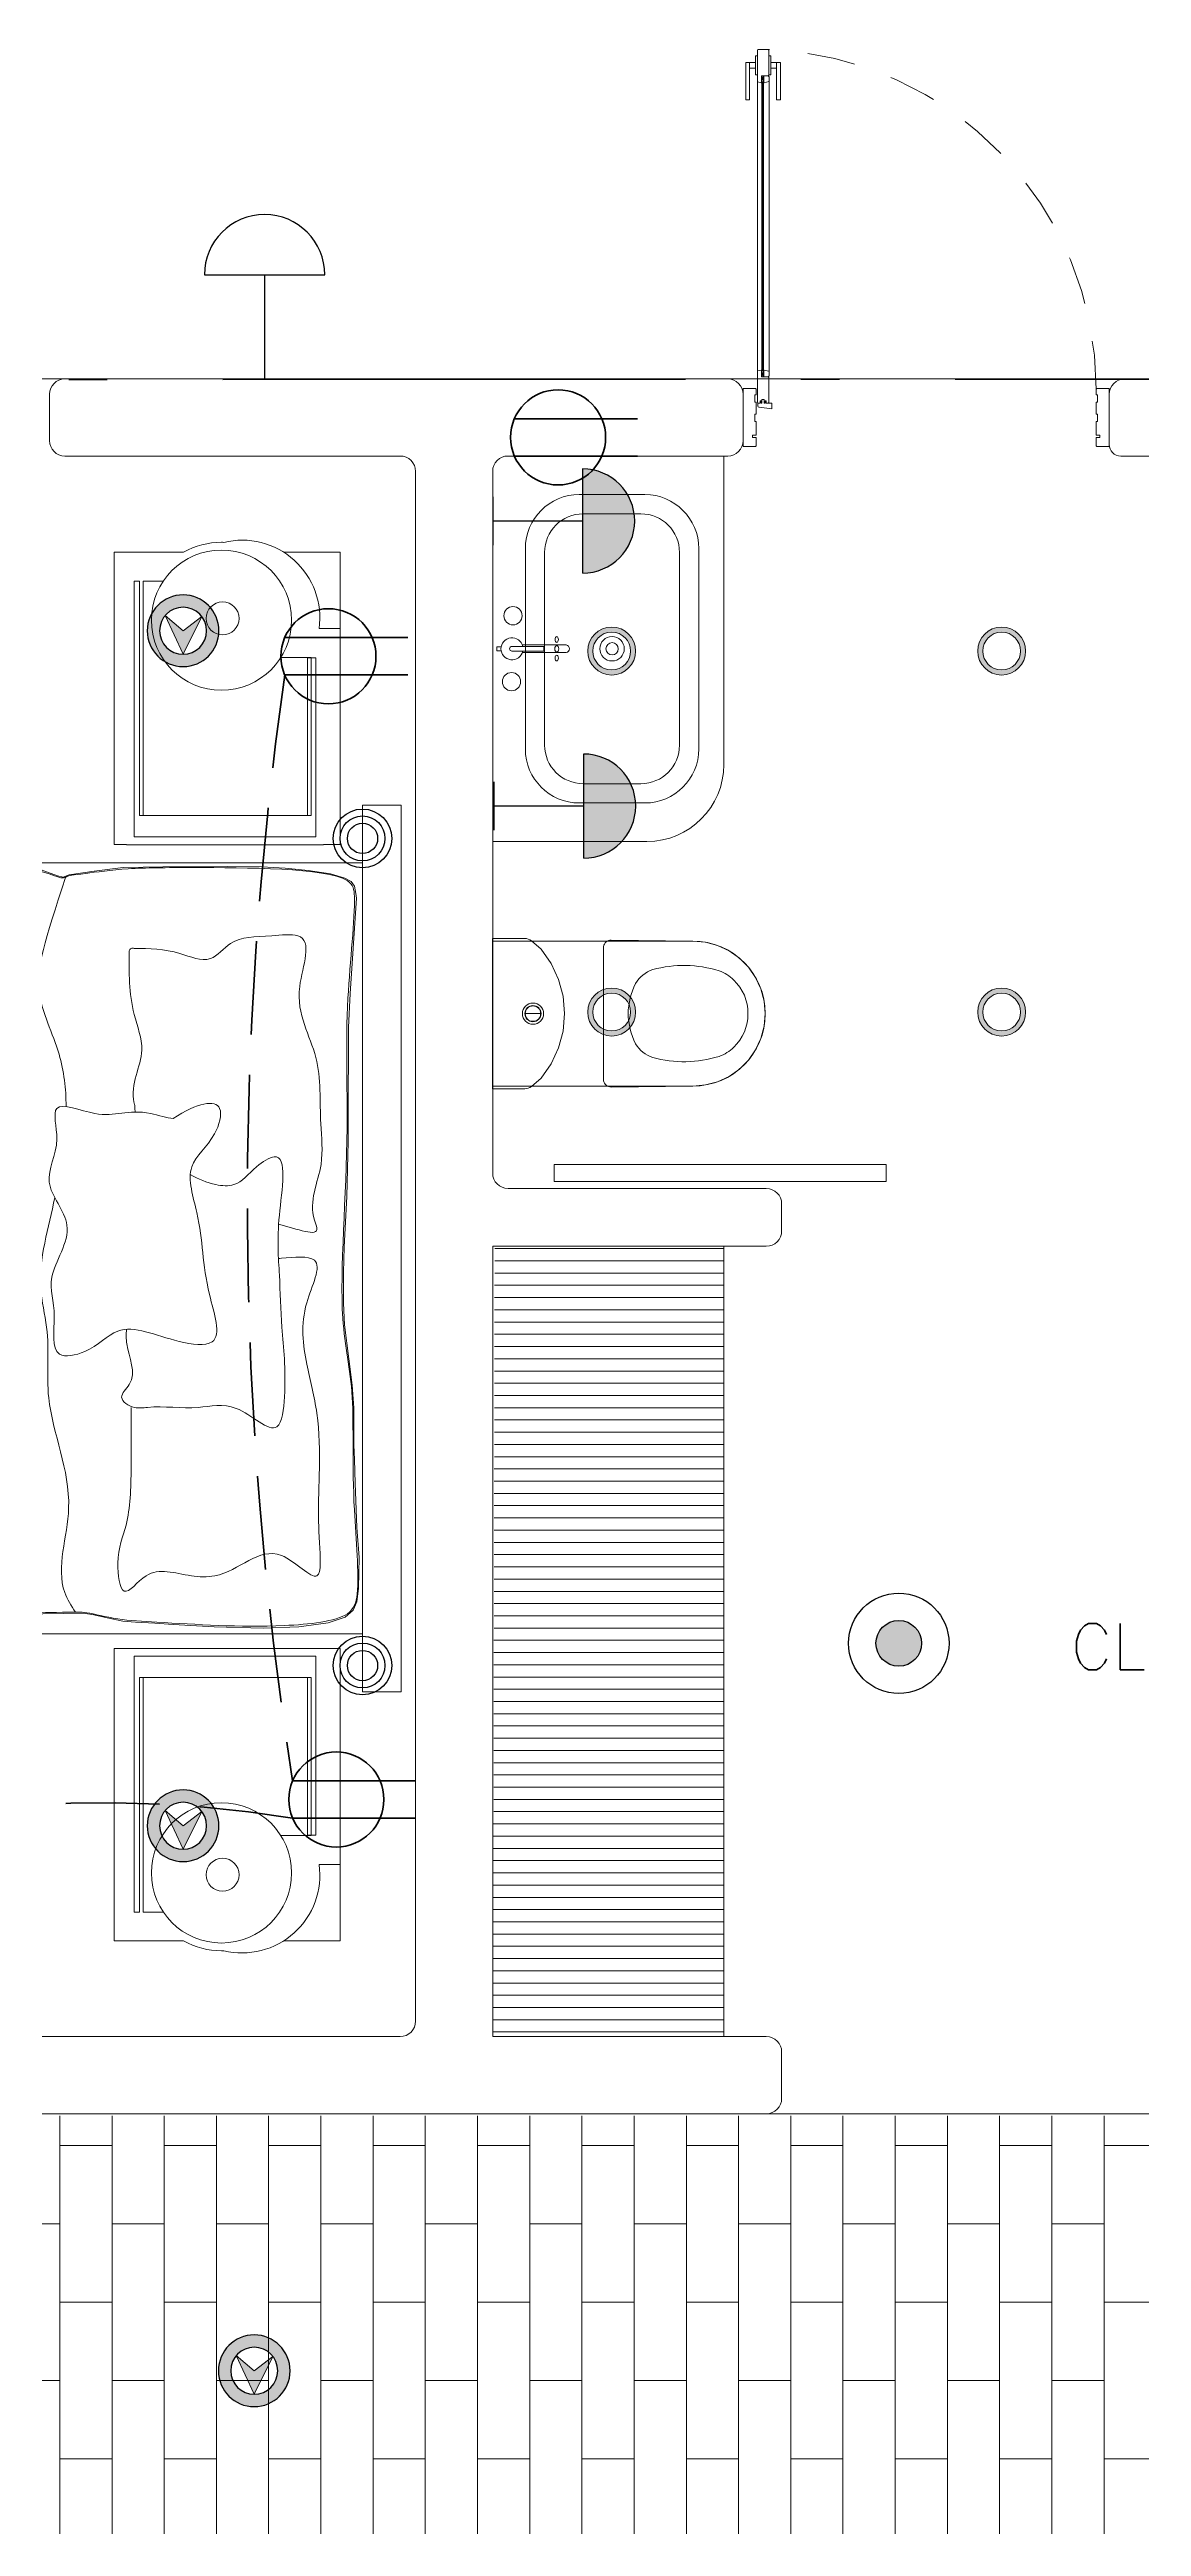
# Model space of a CAD drawing. Header units: metres. Extents: x 14 to 2416, y -346 to 476.
# Drawn here: x 48.4 to 51.24, y -142.05 to -135.63 of the extents above; entities that cross this region are included whole.
import ezdxf

# ---------------------------------------------------------------- set-up
doc = ezdxf.new("R2010")
doc.units = ezdxf.units.M
for name, pattern in [('0', [0]), ('ACAD_ISO10W100', [18, 12, -3, 0, -3]), ('CONTINUA', [0]), ('Dash Style-2', [0.694425, 0.48607, -0.208355]), ('DASHED', [0.75, 0.5, -0.25]), ('HIDDEN2', [0.1875, 0.125, -0.0625])]:
    doc.linetypes.add(name, pattern=pattern)
doc.layers.get('0').update_dxf_attribs({"linetype": '0', "lineweight": 20})
for name, color, linetype, lineweight in [('A-ANNO-TEXT', 20, 'Continuous', 13), ('A-DOOR', 35, 'Continuous', 5), ('A-WALL', 250, 'Continuous', 20), ('baños', 251, 'Continuous', 0), ('closets', 253, 'Continuous', 0), ('cristales', 131, 'Continuous', 0), ('E Salida TCorrientes', 24, 'CONTINUA', 40), ('E Tuberia Emp Piso', 24, 'Dash Style-2', 40), ('MAVA', 1, 'Continuous', 15), ('MAVA -LUMINARIAS', 1, 'Continuous', 18), ('MOBILIARIOS', 252, 'Continuous', 0), ('piso', 253, 'Continuous', 0), ('PROYECCION', 9, 'DASHED', 0), ('SE-2-MADERA', 36, 'Continuous', 9), ('textos', 7, 'Continuous', 0)]:
    doc.layers.add(name, color=color, linetype=linetype, lineweight=lineweight)
doc.layers.add('hatch piso', color=253, linetype='Continuous', lineweight=0, transparency=0.7)
doc.layers.add('MAVA LUM', color=1, linetype='Continuous')
doc.layers.add('MAVA Luminarias', color=1, linetype='Continuous')
doc.layers.add('SOLAR', color=7, linetype='ACAD_ISO10W100', lineweight=9, true_color=0xff1414)
doc.styles.add('DIMTEXT', font='dim.shx', dxfattribs={"width": 0.75})
doc.styles.get("Standard").update_dxf_attribs({"font": 'arial.ttf', "height": 0.1875})

# ---------------------------------------------------------------- blocks, each defined once
blk = doc.blocks.new('Caroma_ToiletSuites')
at = {"layer": 'baños'}
for p, q in [((0, 708), (-32.6, 705.1)), ((32.6, 705.1), (0, 708)), ((-120.8, 664), (-144, 640.8)), ((-94, 682.8), (-120.8, 664)), ((-64.3, 696.7), (-94, 682.8)), ((-32.6, 705.1), (-64.3, 696.7)), ((64.3, 696.7), (32.6, 705.1)), ((94, 682.8), (64.3, 696.7)), ((120.8, 664), (94, 682.8)), ((144, 640.8), (120.8, 664)), ((-176.7, 584.3), (-185.1, 552.6)), ((-162.8, 614), (-176.7, 584.3)), ((-144, 640.8), (-162.8, 614)), ((162.8, 614), (144, 640.8)), ((176.7, 584.3), (162.8, 614)), ((185.1, 552.6), (176.7, 584.3)), ((-188, 520), (-190.5, 308)), ((-185.1, 552.6), (-188, 520)), ((-188, 0), (-188, 520)), ((188, 520), (185.1, 552.6)), ((188, 520), (188, 0)), ((190.5, 308), (188, 520)), ((-190.5, 308), (-190.2, 304.5)), ((-190.2, 304.5), (-189.3, 301.2)), ((-189.3, 301.2), (-187.8, 298)), ((-187.8, 298), (-185.8, 295.1)), ((-185.8, 295.1), (-183.4, 292.7)), ((-183.4, 292.7), (-180.5, 290.7)), ((-180.5, 290.7), (-177.3, 289.2)), ((-177.3, 289.2), (-174, 288.3)), ((-174, 288.3), (-170.5, 288)), ((-170.5, 288), (170.5, 288)), ((170.5, 288), (174, 288.3)), ((174, 288.3), (177.3, 289.2)), ((177.3, 289.2), (180.5, 290.7)), ((180.5, 290.7), (183.4, 292.7)), ((183.4, 292.7), (185.8, 295.1)), ((185.8, 295.1), (187.8, 298)), ((187.8, 298), (189.3, 301.2)), ((189.3, 301.2), (190.2, 304.5)), ((190.2, 304.5), (190.5, 308)), ((-130, 152.2), (-167.1, 126.2)), ((-88.9, 171.3), (-130, 152.2)), ((-45.1, 183.1), (-88.9, 171.3)), ((0, 187), (-45.1, 183.1)), ((45.1, 183.1), (0, 187)), ((88.9, 171.3), (45.1, 183.1)), ((130, 152.2), (88.9, 171.3)), ((167.1, 126.2), (130, 152.2)), ((-194.6, 88.2), (-195, 83.5)), ((-195, 83.5), (-195, 0)), ((-193.4, 92.7), (-194.6, 88.2)), ((-191.4, 97), (-193.4, 92.7)), ((-188.7, 100.9), (-191.4, 97)), ((-167.1, 126.2), (-188.7, 100.9)), ((0, 85), (0, 125)), ((188.7, 100.9), (167.1, 126.2)), ((191.4, 97), (188.7, 100.9)), ((193.4, 92.7), (191.4, 97)), ((194.6, 88.2), (193.4, 92.7)), ((195, 83.5), (194.6, 88.2)), ((195, 0), (195, 83.5)), ((-195, 0), (195, 0)), ((188, 0), (-188, 0))]:
    blk.add_line(p, q, dxfattribs=at)
for centre, radius, start, end in [((0, 520), 188, 0, 180), ((-2.7, 547.4), 115.2, 88.65652, 137.04039), ((2.7, 547.4), 115.2, 42.9609, 91.34146), ((183, 496.7), 307.9, 162.77131, 195.21432), ((-18.8, 556.1), 97.6, 134.33725, 160.9897), ((18.8, 556.1), 97.6, 19.00998, 45.66427), ((-183, 496.7), 307.9, 344.7852, 17.22859), ((-36.1, 442.4), 82.4, 198.76304, 239.35819), ((36.1, 442.4), 82.4, 300.64117, 341.23514), ((2.9, 529.9), 177.9, 242.91598, 269.06591), ((-2.9, 529.9), 177.9, 270.93391, 297.08355), ((0, 105), 27.5, 0, 180), ((0, 105), 27.5, 180, 0), ((0, 105), 21, 0, 180), ((0, 105), 21, 180, 0), ((0, 105), 20, 0, 180), ((0, 105), 20, 180, 0)]:
    blk.add_arc(centre, radius, start, end, dxfattribs=at)
blk = doc.blocks.new('Fenton Bead')
at = {"color": 7}
blk.add_lwpolyline([(2.1, 12.5, -0.341999), (0.2, 11), (0, 10.7), (0, 1), (1, 0), (18, 0), (18, 0.5), (14.7, 12.9, 0.339454), (13.2, 14), (4.1, 14, 0.341999)], format="xyb", close=True, dxfattribs=at)
blk = doc.blocks.new('A$C160d384d')
at = {"layer": 'baños'}
for p, q in [((0.2143, 0.8), (0.3843, 0.8)), ((0.2243, 0.75), (0.3743, 0.75)), ((0.0743, 0.14), (0.0743, 0.66)), ((0.1243, 0.15), (0.1243, 0.65)), ((0.4743, 0.65), (0.4743, 0.15)), ((0.5243, 0.66), (0.5243, 0.14)), ((0.3843, 0), (0.2143, 0)), ((0.3743, 0.05), (0.2243, 0.05))]:
    blk.add_line(p, q, dxfattribs=at)
at = {"layer": 'baños', "linetype": 'Continuous'}
for p, q in [((0.0005, 0.405, 0), (0, 0.4043, 0)), ((0, 0.4043, 0), (0, 0.3957, 0)), ((0, 0.3957, 0), (0.0005, 0.395, 0)), ((0.0114, 0.405, 0), (0.0005, 0.405, 0)), ((0.0005, 0.395, 0), (0.0114, 0.395, 0)), ((0.0395, 0.4062, 0), (0.0395, 0.4062, 0)), ((0.0395, 0.4062, 0), (0.1223, 0.4062, 0.0004)), ((0.0395, 0.3939, 0), (0.0395, 0.3939, 0)), ((0.0661, 0.4101, 0), (0.1804, 0.4101, 0)), ((0.1804, 0.39, 0), (0.0661, 0.39, 0)), ((0.1223, 0.4062, 0.0004), (0.1223, 0.3939, 0.0004))]:
    blk.add_line(p, q, dxfattribs=at)
at = {"layer": 'baños', "linetype": 'Continuous', "extrusion": (1.31781e-06, -1, -8.43443e-26)}
for p, q in [((0.1223, 0.3939, 0.0004), (0.0395, 0.3939, 0)), ((0.0395, 0.3939, 0), (0.1223, 0.3939, 0.0004))]:
    blk.add_line(p, q, dxfattribs=at)
at = {"layer": 'baños', "linetype": 'Continuous'}
for centre, radius in [((0.0422, 0.4857), 0.0237), ((0.2993, 0.4), 0.0317), ((0.2993, 0.4), 0.0159), ((0.0384, 0.3146), 0.0237)]:
    blk.add_circle(centre, radius, dxfattribs=at)
at = {"layer": 'baños'}
for centre, radius, start, end in [((0.2143, 0.66), 0.14, 90, 180), ((0.3843, 0.66), 0.14, 0, 90), ((0.2243, 0.65), 0.1, 90, 180), ((0.3743, 0.65), 0.1, 0, 90), ((0.2143, 0.14), 0.14, 180, 270), ((0.2243, 0.15), 0.1, 180, 270), ((0.3743, 0.15), 0.1, 270, 360), ((0.3843, 0.14), 0.14, 270, 0)]:
    blk.add_arc(centre, radius, start, end, dxfattribs=at)
at = {"layer": 'baños', "linetype": 'Continuous'}
for centre, radius, start, end in [((0.0395, 0.4), 0.0285, 12.564, 347.43156), ((0.0398, 0.3997, 0), 0.00653, 92.87142, 177.12872), ((0.0398, 0.4004, 0), 0.00653, 182.87143, 267.12873), ((0.1786, 0.4001, 0), 0.0101, 359.56446, 79.38936), ((0.1786, 0.4, 0), 0.0101, 280.61079, 0.43569)]:
    blk.add_arc(centre, radius, start, end, dxfattribs=at)
at = {"layer": 'baños', "linetype": 'Continuous', "extrusion": (3.61622e-27, 8.43443e-26, -1)}
for centre, major_axis, ratio in [((0.1558, 0.4), (0, -0.0085), 0.599546), ((0.1557, 0.424), (0.00005, -0.0075), 0.581577), ((0.1558, 0.376), (0.00005, -0.0075), 0.581577)]:
    blk.add_ellipse(centre, major_axis=major_axis, ratio=ratio, dxfattribs=at)
at = {"layer": 'baños', "linetype": 'Continuous', "flags": 8}
for tag, p in [('TRADENAME', (0.1887, 0.4, 0)), ('MODELNUMBER', (0.1887, 0.4, 0)), ('MATERIAL', (0.1888, 0.4, 0)), ('PRODUCT', (0.1888, 0.4, 0))]:
    blk.add_attdef(tag, p, '', height=0.0000254, rotation=270.00008, dxfattribs=at)
at = {"layer": 'baños', "linetype": 'Continuous'}
for tag, p in [('MATERIAL', (0.299, 0.3999)), ('PRODUCT', (0.299, 0.3999)), ('TRADENAME', (0.2991, 0.3999)), ('MODELNUMBER', (0.2991, 0.3999))]:
    blk.add_attdef(tag, p, '', height=0.0000254, rotation=90.00008, dxfattribs=at)
blk = doc.blocks.new('PL BASE 1N NASAS 09')
at = {"layer": 'closets', "transparency": 33554687}
h = blk.add_hatch(dxfattribs=at)
h.set_pattern_fill('LINE', color=256, scale=0.01, angle=180)
h.set_pattern_definition([(180, (-436.975463, -2859.17424), (-4e-18, -0.03175), [])])
h.paths.add_polyline_path([(-100.8257, -37.4997), (-100.8295, -39.5497), (-100.2311, -39.5497), (-100.2311, -37.4997)])
at = {"layer": 'A-DOOR', "color": 7}
blk.add_lwpolyline([(-100.1282, -34.4683), (-100.1282, -35.2397), (-100.1322, -35.2397), (-100.1322, -34.4683)], close=True, dxfattribs=at)
at = {"layer": 'A-DOOR'}
blk.add_lwpolyline([(-100.6713, -37.2871), (-99.8095, -37.2871), (-99.8095, -37.3316), (-100.6713, -37.3316)], close=True, dxfattribs=at)
at = {"layer": 'A-WALL'}
for p, q in [((-101.941, -35.2497), (-100.2211, -35.2497)), ((-99.1911, -35.2497), (-97.8461, -35.2497)), ((-101.981, -35.2897), (-101.981, -35.4097)), ((-100.1811, -35.4097), (-100.1811, -35.2897)), ((-99.2311, -35.4197), (-99.2311, -35.2897)), ((-101.071, -35.4497), (-101.941, -35.4497)), ((-100.791, -35.4497), (-100.2211, -35.4497)), ((-99.2011, -35.4497), (-99.2011, -35.4497)), ((-99.2011, -35.4497), (-99.0711, -35.4497)), ((-101.031, -35.4897), (-101.031, -39.5097)), ((-100.831, -37.3097), (-100.831, -35.4897)), ((-100.791, -37.3497), (-100.1211, -37.3497)), ((-100.0811, -37.3897), (-100.0811, -37.4597)), ((-100.831, -37.4997), (-100.1211, -37.4997)), ((-100.831, -39.5497), (-100.831, -37.4997)), ((-101.071, -39.5497), (-103.941, -39.5497)), ((-100.1211, -39.5497), (-100.831, -39.5497)), ((-100.0811, -39.5897), (-100.0811, -39.7097)), ((-100.1211, -39.7497), (-103.941, -39.7497))]:
    blk.add_line(p, q, dxfattribs=at)
for centre, radius, start, end in [((-101.941, -35.2897), 0.04, 90, 180), ((-100.2211, -35.2897), 0.04, 0, 90), ((-99.1911, -35.2897), 0.04, 90, 180), ((-101.941, -35.4097), 0.04, 180, 270), ((-101.071, -35.4897), 0.04, 0, 90), ((-100.791, -35.4897), 0.04, 90, 180), ((-100.2211, -35.4097), 0.04, 270, 0), ((-99.2011, -35.4197), 0.03, 180, 270), ((-100.791, -37.3097), 0.04, 180, 270), ((-100.1211, -37.3897), 0.04, 0, 90), ((-100.1211, -37.4597), 0.04, 270, 0), ((-101.071, -39.5097), 0.04, 270, 0), ((-100.1211, -39.5897), 0.04, 0, 90), ((-100.1211, -39.7097), 0.04, 270, 0)]:
    blk.add_arc(centre, radius, start, end, dxfattribs=at)
at = {"layer": 'baños'}
for p, q in [((-100.231, -36.2498), (-100.231, -35.4497)), ((-100.431, -36.4498), (-100.831, -36.4498))]:
    blk.add_line(p, q, dxfattribs=at)
blk.add_arc((-100.431, -36.2498), 0.2, 270, 0, dxfattribs=at)
at = {"layer": 'closets', "transparency": 33554687}
blk.add_line((-100.2311, -39.5497), (-100.2311, -37.4997), dxfattribs=at)
at = {"layer": 'cristales', "const_width": 0.004}
blk.add_lwpolyline([(-100.1302, -34.4793), (-100.1302, -35.2287)], dxfattribs=at)
at = {"layer": 'piso'}
for p, q in [((-101.941, -35.2497), (-104.821, -35.2497)), ((-100.2211, -35.2497), (-99.1911, -35.2497)), ((-100.1211, -39.7497), (-99.0911, -39.7497))]:
    blk.add_line(p, q, dxfattribs=at)
at = {"layer": 'PROYECCION', "linetype": 'HIDDEN2'}
blk.add_arc((-100.1482, -35.2779), 0.8832, 0.10996, 87.88624, dxfattribs=at)
at = {"layer": 'SE-2-MADERA'}
for p, q in [((-100.1492, -34.4286), (-100.1739, -34.4286)), ((-100.1492, -34.4484), (-100.1492, -34.4286)), ((-100.1427, -34.3953), (-100.1442, -34.3968)), ((-100.1442, -34.3968), (-100.1442, -34.4775)), ((-100.1157, -34.3953), (-100.1427, -34.3953)), ((-100.1142, -34.3968), (-100.1157, -34.3953)), ((-100.1142, -34.4618), (-100.1142, -34.3968)), ((-100.1092, -34.4484), (-100.1092, -34.4286)), ((-100.1092, -34.4286), (-100.0844, -34.4286)), ((-100.1643, -34.4436), (-100.1492, -34.4436)), ((-100.1442, -34.4775), (-100.1427, -34.4793)), ((-100.1442, -34.4775), (-100.1442, -35.2306)), ((-100.1427, -34.4793), (-100.1347, -34.4813)), ((-100.1347, -34.4813), (-100.1337, -34.4813)), ((-100.1337, -34.4813), (-100.1332, -34.4808)), ((-100.1332, -34.4808), (-100.1332, -34.4633)), ((-100.1332, -34.4633), (-100.1157, -34.4633)), ((-100.1322, -34.4683), (-100.1282, -34.4743)), ((-100.1282, -34.4683), (-100.1322, -34.4743)), ((-100.1302, -34.4633), (-100.1302, -34.4683)), ((-100.1302, -34.4633), (-100.1302, -34.4683)), ((-100.1157, -34.4633), (-100.1142, -34.4618)), ((-100.1132, -35.2315), (-100.1132, -34.4766)), ((-100.0941, -34.4436), (-100.1092, -34.4436)), ((-100.1442, -35.2306), (-100.1427, -35.2287)), ((-100.1442, -35.3112), (-100.1442, -35.2306)), ((-100.1427, -35.2287), (-100.1347, -35.2267)), ((-100.1347, -35.2267), (-100.1337, -35.2267)), ((-100.1337, -35.2267), (-100.1332, -35.2272)), ((-100.1332, -35.2272), (-100.1332, -35.2447)), ((-100.1332, -35.2447), (-100.1157, -35.2447)), ((-100.1322, -35.2397), (-100.1282, -35.2337)), ((-100.1282, -35.2397), (-100.1322, -35.2337)), ((-100.1302, -35.2447), (-100.1302, -35.2397)), ((-100.1302, -35.2447), (-100.1302, -35.2397)), ((-100.1157, -35.2447), (-100.1142, -35.2462)), ((-100.1142, -35.2462), (-100.1142, -35.3112)), ((-100.1811, -35.4247), (-100.1811, -35.2747)), ((-100.1811, -35.2747), (-100.1486, -35.2747)), ((-100.1471, -35.2912), (-100.1511, -35.2912)), ((-100.1511, -35.2912), (-100.1511, -35.3102)), ((-100.1511, -35.3102), (-100.1471, -35.3102)), ((-100.1486, -35.2747), (-100.1471, -35.2762)), ((-100.1471, -35.2762), (-100.1471, -35.2912)), ((-100.1471, -35.3102), (-100.1471, -35.3412)), ((-100.1427, -35.3127), (-100.1442, -35.3112)), ((-100.1372, -35.3127), (-100.1427, -35.3127)), ((-100.1427, -35.3204), (-100.1427, -35.3127)), ((-100.1067, -35.3277), (-100.1399, -35.3234)), ((-100.1345, -35.3067), (-100.1372, -35.3067)), ((-100.1372, -35.3067), (-100.1372, -35.3127)), ((-100.1345, -35.3127), (-100.1345, -35.3067)), ((-100.1322, -35.3127), (-100.1345, -35.3127)), ((-100.1262, -35.3027), (-100.1322, -35.3027)), ((-100.1322, -35.3027), (-100.1322, -35.3127)), ((-100.1262, -35.3127), (-100.1262, -35.3027)), ((-100.1242, -35.3127), (-100.1262, -35.3127)), ((-100.1215, -35.3067), (-100.1242, -35.3067)), ((-100.1242, -35.3067), (-100.1242, -35.3127)), ((-100.1215, -35.3127), (-100.1215, -35.3067)), ((-100.1157, -35.3127), (-100.1215, -35.3127)), ((-100.1142, -35.3112), (-100.1157, -35.3127)), ((-100.1157, -35.3127), (-100.1067, -35.3127)), ((-100.1067, -35.3127), (-100.1067, -35.3277)), ((-99.2636, -35.2747), (-99.2651, -35.2762)), ((-99.2651, -35.2762), (-99.2651, -35.2912)), ((-99.2651, -35.2912), (-99.2611, -35.2912)), ((-99.2651, -35.3102), (-99.2651, -35.3412)), ((-99.2611, -35.3102), (-99.2651, -35.3102)), ((-99.2311, -35.2747), (-99.2636, -35.2747)), ((-99.2611, -35.2912), (-99.2611, -35.3102)), ((-99.2311, -35.4247), (-99.2311, -35.2747)), ((-100.1471, -35.3957), (-100.1571, -35.3957)), ((-100.1571, -35.3957), (-100.1571, -35.4017)), ((-100.1471, -35.3412), (-100.1511, -35.3412)), ((-100.1511, -35.3412), (-100.1511, -35.3602)), ((-100.1511, -35.3602), (-100.1471, -35.3602)), ((-100.1471, -35.3602), (-100.1471, -35.3957)), ((-99.2651, -35.3412), (-99.2611, -35.3412)), ((-99.2611, -35.3602), (-99.2651, -35.3602)), ((-99.2651, -35.3602), (-99.2651, -35.3957)), ((-99.2651, -35.3957), (-99.2551, -35.3957)), ((-99.2611, -35.3412), (-99.2611, -35.3602)), ((-99.2551, -35.3957), (-99.2551, -35.4017)), ((-100.1486, -35.4247), (-100.1811, -35.4247)), ((-100.1571, -35.4017), (-100.1471, -35.4017)), ((-100.1471, -35.4232), (-100.1486, -35.4247)), ((-100.1471, -35.4017), (-100.1471, -35.4232)), ((-99.2551, -35.4017), (-99.2651, -35.4017)), ((-99.2651, -35.4017), (-99.2651, -35.4232)), ((-99.2651, -35.4232), (-99.2636, -35.4247)), ((-99.2636, -35.4247), (-99.2311, -35.4247))]:
    blk.add_line(p, q, dxfattribs=at)
for points in [[(-100.1739, -34.4286), (-100.1643, -34.4286), (-100.1643, -34.5259), (-100.1739, -34.5259)], [(-100.1442, -34.4113), (-100.1442, -34.4608), (-100.1492, -34.4608), (-100.1492, -34.4113)], [(-100.1142, -34.4113), (-100.1142, -34.4608), (-100.1092, -34.4608), (-100.1092, -34.4113)], [(-100.0844, -34.4286), (-100.0941, -34.4286), (-100.0941, -34.5259), (-100.0844, -34.5259)], [(-100.1332, -34.4808), (-100.1332, -34.4688), (-100.1322, -34.4688), (-100.1322, -34.4808)], [(-100.1322, -34.4683), (-100.1322, -34.4743), (-100.1282, -34.4743), (-100.1282, -34.4683)], [(-100.1322, -34.4683), (-100.1322, -35.2397), (-100.1282, -35.2397), (-100.1282, -34.4683)], [(-100.1322, -34.4743), (-100.1322, -34.4793), (-100.1282, -34.4793), (-100.1282, -34.4743)], [(-100.1282, -34.4808), (-100.1282, -34.4688), (-100.1272, -34.4688), (-100.1272, -34.4808)], [(-100.1332, -35.2272), (-100.1332, -35.2392), (-100.1322, -35.2392), (-100.1322, -35.2272)], [(-100.1322, -35.2337), (-100.1322, -35.2287), (-100.1282, -35.2287), (-100.1282, -35.2337)], [(-100.1322, -35.2397), (-100.1322, -35.2337), (-100.1282, -35.2337), (-100.1282, -35.2397)], [(-100.1302, -35.2447), (-100.1302, -35.2397), (-100.1302, -35.2397), (-100.1302, -35.2447)], [(-100.1282, -35.2272), (-100.1282, -35.2392), (-100.1272, -35.2392), (-100.1272, -35.2272)]]:
    blk.add_lwpolyline(points, close=True, dxfattribs=at)
blk.add_lwpolyline([(-100.1147, -34.4655, -0.341999), (-100.1162, -34.4635), (-100.1165, -34.4633), (-100.1262, -34.4633), (-100.1272, -34.4643), (-100.1272, -34.4813), (-100.1267, -34.4813), (-100.1143, -34.478, 0.339454), (-100.1132, -34.4766), (-100.1132, -34.4674, 0.341999)], format="xyb", close=True, dxfattribs=at)
blk.add_arc((-100.1397, -35.3204), 0.003, 179.99852, 265.71088, dxfattribs=at)
at = {"color": 1}
ref = blk.add_blockref('A$C160d384d', (-100.8205, -36.3497), dxfattribs=at)
ref.add_attrib('MATERIAL', 'VITREOUS CHINA', (-100.5215, -35.9498), dxfattribs={"layer": 'baños', "linetype": 'Continuous', "height": 0.0000254, "rotation": 90.00008})
ref.add_attrib('PRODUCT', 'BATHROOM SINK', (-100.5214, -35.9498), dxfattribs={"layer": 'baños', "linetype": 'Continuous', "height": 0.0000254, "rotation": 90.00008})
ref.add_attrib('TRADENAME', 'VOX', (-100.5214, -35.9498), dxfattribs={"layer": 'baños', "linetype": 'Continuous', "height": 0.0000254, "rotation": 90.00008})
ref.add_attrib('MODELNUMBER', 'K-5373', (-100.5214, -35.9498), dxfattribs={"layer": 'baños', "linetype": 'Continuous', "height": 0.0000254, "rotation": 90.00008})
ref.add_attrib('MATERIAL', 'BRASS', (-100.6317, -35.9497, 0), dxfattribs={"layer": 'baños', "linetype": 'Continuous', "height": 0.0000254, "rotation": 270.00008})
ref.add_attrib('PRODUCT', 'FAUCETS', (-100.6317, -35.9497, 0), dxfattribs={"layer": 'baños', "linetype": 'Continuous', "height": 0.0000254, "rotation": 270.00008})
ref.add_attrib('TRADENAME', 'PURIST', (-100.6318, -35.9497, 0), dxfattribs={"layer": 'baños', "linetype": 'Continuous', "height": 0.0000254, "rotation": 270.00008})
ref.add_attrib('MODELNUMBER', 'K-14404-4A', (-100.6318, -35.9497, 0), dxfattribs={"layer": 'baños', "linetype": 'Continuous', "height": 0.0000254, "rotation": 270.00008})
at = {"layer": 'baños', "xscale": -0.000999999934791, "yscale": 0.000999999934791, "rotation": 270}
blk.add_blockref('Caroma_ToiletSuites', (-100.8315, -36.8961), dxfattribs=at)
at = {"layer": 'SE-2-MADERA', "xscale": -0.001000000023175567, "yscale": 0.001000000023175567, "zscale": 0.001000000023175567, "rotation": 270}
blk.add_blockref('Fenton Bead', (-100.1272, -35.2447), dxfattribs=at)
at = {"layer": 'baños', "linetype": 'Continuous'}
for tag, p in [('MODELNUMBER', (-121.6562, -54.8273)), ('TRADENAME', (-121.6562, -54.8273)), ('PRODUCT', (-121.6562, -54.8274)), ('MATERIAL', (-121.6562, -54.8274))]:
    blk.add_attdef(tag, p, '', height=0.0000254, rotation=359.99992, dxfattribs=at)
at = {"layer": 'textos', "insert": (-98.7396, -38.5982), "char_height": 0.15, "width": 3.404877, "attachment_point": 9}
blk.add_mtext('{\\Fromans|c0;\\H0.8x;CLOSET\\H1.25x; }', dxfattribs=at)
blk = doc.blocks.new('A$C11dadbfd')
at = {"layer": 'MOBILIARIOS'}
for p, q in [((1.7951, 3.6335), (1.9417, 3.6335)), ((1.9417, 3.4354), (1.9417, 3.6335)), ((1.9417, 0.2292), (1.9417, 0.0311)), ((1.7951, 0.0311), (1.9417, 0.0311))]:
    blk.add_line(p, q, dxfattribs=at)
for points in [[(1.3875, 2.8747), (1.3875, 2.8753), (1.3554, 2.8753), (1.3554, 3.6335), (1.5357, 3.6335, -0.127695), (1.6339, 3.659, -0.007083), (1.6396, 3.6589, -0.52849), (1.8874, 3.4354), (1.9417, 3.4354), (1.9417, 2.8753), (1.8985, 2.8753), (1.8985, 2.8747), (1.8575, 2.8747)], [(1.3875, 0.7899), (1.3875, 0.7893), (1.3554, 0.7893), (1.3554, 0.0311), (1.5357, 0.0311, 0.127695), (1.6339, 0.0056, 0.007083), (1.6396, 0.0057, 0.52849), (1.8874, 0.2292), (1.9417, 0.2292), (1.9417, 0.7893), (1.8985, 0.7893), (1.8985, 0.7899), (1.8575, 0.7899)]]:
    blk.add_lwpolyline(points, format="xyb", close=True, dxfattribs=at)
for points in [[(1.8575, 3.3604), (1.8575, 2.9503), (1.4212, 2.9503), (1.4212, 3.5585), (1.4075, 3.5585), (1.4075, 2.8947), (1.8575, 2.8947), (1.8785, 2.8947), (1.8785, 3.3592), (1.8575, 3.3592), (1.8575, 2.9503)], [(2.1, 0.6774), (2, 0.6774), (2, 2.9774), (2.1, 2.9774)], [(2, 0.8274), (0, 0.8274), (0, 2.8274), (2, 2.8274)], [(1.984, 2.7359), (1.9682, 2.4885), (1.9635, 2.4003), (1.9626, 2.1559), (1.9626, 2.1046), (1.9588, 1.9621), (1.9521, 1.8305), (1.9502, 1.7649), (1.9502, 1.6851), (1.9531, 1.629), (1.9645, 1.5406), (1.973, 1.4728), (1.9778, 1.4138), (1.9778, 1.3179), (1.9787, 1.2798), (1.9806, 1.2181), (1.9854, 1.1031), (1.9911, 1.0261), (1.9891, 0.9459), (1.9853, 0.9108), (1.9758, 0.8889), (1.9549, 0.8709), (1.9112, 0.8566), (1.8349, 0.8461), (1.7418, 0.8423), (1.6153, 0.8461), (1.5089, 0.8519), (1.4612, 0.8557), (1.4108, 0.8576), (1.3776, 0.8604), (1.3377, 0.869), (1.3026, 0.8766), (1.276, 0.8814), (1.17, 0.8795), (1.0539, 0.8747), (0.9229, 0.868), (0.7572, 0.8642), (0.652, 0.8656), (0.6118, 0.8673), (0.5341, 0.869), (0.451, 0.8732), (0.4117, 0.874), (0.3599, 0.8723), (0.3114, 0.8723), (0.2345, 0.8715), (0.1881, 0.8741), (0.1337, 0.8816), (0.0936, 0.8942), (0.0593, 0.9134), (0.0376, 0.9402), (0.0225, 0.9728), (0.0159, 1.0071), (0.0134, 1.0607), (0.015, 1.1201), (0.0175, 1.1644), (0.0201, 1.2099), (0.0217, 1.2534), (0.0226, 1.3044), (0.0234, 1.3546), (0.0242, 1.4801), (0.0234, 1.568), (0.0259, 1.6257), (0.0293, 1.7852), (0.0293, 1.9199), (0.0276, 2.0948), (0.02, 2.2676), (0.0158, 2.4048), (0.0166, 2.4826), (0.0225, 2.5565), (0.0376, 2.6436), (0.061, 2.7055), (0.0969, 2.7565), (0.1479, 2.7958), (0.1909, 2.8076), (0.241, 2.8151), (0.2996, 2.8201), (0.3982, 2.8168), (0.4882, 2.8143), (0.5734, 2.8126), (0.6662, 2.8109), (0.813, 2.8126), (0.9075, 2.8143), (0.9605, 2.8169), (1.0157, 2.8185), (1.0776, 2.8177), (1.1319, 2.8152), (1.1657, 2.8093), (1.2083, 2.7943), (1.2234, 2.7901), (1.2384, 2.7968), (1.3036, 2.806), (1.3792, 2.8152), (1.4821, 2.8169), (1.6504, 2.8177), (1.7386, 2.8169), (1.7996, 2.8135), (1.8589, 2.8077), (1.9166, 2.7993), (1.9544, 2.7876), (1.9703, 2.7792), (1.9795, 2.7675), (1.9829, 2.7482)], [(1.8575, 0.3042), (1.8575, 0.7143), (1.4212, 0.7143), (1.4212, 0.1061), (1.4075, 0.1061), (1.4075, 0.7699), (1.8575, 0.7699), (1.8785, 0.7699), (1.8785, 0.3054), (1.8575, 0.3054), (1.8575, 0.7143)]]:
    blk.add_lwpolyline(points, close=True, dxfattribs=at)
for points in [[(1.4304, 3.5585), (1.4304, 2.9503), (1.8667, 2.9503), (1.8667, 3.3604), (1.7881, 3.3604)], [(1.4304, 3.5585), (1.4829, 3.5585)], [(1.4304, 0.1061), (1.4304, 0.7143), (1.8667, 0.7143), (1.8667, 0.3042), (1.7881, 0.3042)], [(1.4304, 0.1061), (1.4829, 0.1061)]]:
    blk.add_lwpolyline(points, dxfattribs=at)
for centre, radius in [((1.6339, 3.4571), 0.1819), ((1.6369, 3.4617), 0.0427), ((1.6339, 0.2076), 0.1819), ((1.6369, 0.2029), 0.0427)]:
    blk.add_circle(centre, radius, dxfattribs=at)
blk.add_arc((1.4035, 2.5972), 0.00932, 64.43662, 168.73273, dxfattribs=at)
for points, knots in [([(0.2769, 2.8152), (0.2379, 2.8116), (-0.0145, 2.7885), (0.0417, 2.1345), (0.031, 1.754), (0.0256, 1.5592)], [0, 0, 0, 0, 0.117685, 0.761841, 1.437924, 1.437924, 1.437924, 1.437924]), ([(1.2536, 0.8837), (1.2536, 0.8837), (1.2536, 0.8837), (1.2536, 0.8837), (1.2553, 0.8836), (1.2902, 0.8837), (1.3601, 0.8633), (1.5319, 0.8551), (1.739, 0.8394), (1.9697, 0.8633), (1.9954, 0.9487), (1.9697, 1.1987), (1.9824, 1.4698), (1.9294, 1.6589), (1.9697, 2.0804), (1.9512, 2.442), (1.9846, 2.7165), (1.9697, 2.8152), (1.5773, 2.8152), (1.391, 2.8152), (1.2491, 2.7954), (1.2358, 2.7954), (1.2203, 2.7835), (1.15, 2.8152), (1.0853, 2.8152), (0.9644, 2.8152)], [2.895366, 2.895366, 2.895366, 2.895366, 2.896475, 3.053535, 3.138588, 3.190252, 3.29358, 3.393683, 3.686394, 3.848283, 3.942303, 4.166996, 4.499824, 4.847407, 5.433591, 5.797126, 6.093613, 6.186669, 6.495546, 6.666013, 6.828452, 7.059973, 7.190877, 7.299822, 7.383928, 7.383928, 7.383928, 7.383928]), ([(1.2291, 2.7899), (1.1753, 2.6231), (1.1344, 2.5006), (1.2193, 2.3428), (1.2306, 2.2415), (1.2306, 2.1954)], [0.0005696, 0.0005696, 0.0005696, 0.0005696, 0.2116189, 0.3895346, 0.5346505, 0.5346505, 0.5346505, 0.5346505]), ([(1.4075, 2.6056), (1.4464, 2.605), (1.5112, 2.604), (1.6052, 2.5604), (1.6633, 2.6386), (1.7368, 2.634), (1.8841, 2.6519), (1.8025, 2.4679), (1.897, 2.3336), (1.8864, 2.1722), (1.9035, 2.0318), (1.8555, 1.9443), (1.8965, 1.8496), (1.8291, 1.879), (1.7823, 1.8902)], [0, 0, 0, 0, 0.125513, 0.209774, 0.279098, 0.385114, 0.440556, 0.579971, 0.776155, 0.956632, 1.067828, 1.221054, 1.242986, 1.352802, 1.352802, 1.352802, 1.352802]), ([(1.3944, 2.599), (1.394, 2.544), (1.3934, 2.4576), (1.4468, 2.3258), (1.3937, 2.2542), (1.409, 2.1981), (1.4099, 2.1812)], [0, 0, 0, 0, 0.1739603, 0.2732689, 0.4204064, 0.4281347, 0.4281347, 0.4281347, 0.4281347]), ([(1.5086, 2.1643), (1.4936, 2.1652), (1.3997, 2.1973), (1.3383, 2.1521), (1.182, 2.2235), (1.2227, 2.0905), (1.1573, 1.9979), (1.271, 1.8818), (1.1717, 1.7569), (1.2106, 1.666), (1.1853, 1.5363), (1.2988, 1.5579), (1.3751, 1.646), (1.4895, 1.5871), (1.6481, 1.5665), (1.5809, 1.7533), (1.589, 1.8781), (1.5321, 2.0442), (1.6164, 2.1034), (1.6483, 2.2197), (1.5711, 2.2057), (1.5086, 2.1643)], [0.483205, 0.483205, 0.483205, 0.483205, 0.53364, 0.686105, 0.79098, 0.874215, 0.993951, 1.121456, 1.272938, 1.391058, 1.496021, 1.56567, 1.671481, 1.841411, 1.931504, 2.070402, 2.301906, 2.427526, 2.537167, 2.607901, 2.719001, 2.719001, 2.719001, 2.719001]), ([(1.553, 2.0189), (1.5739, 2.0076), (1.6095, 1.9913), (1.679, 1.987), (1.7141, 2.0349), (1.8118, 2.0993), (1.774, 1.8858), (1.7853, 1.7674), (1.789, 1.6087), (1.8046, 1.4975), (1.7861, 1.3196), (1.6731, 1.437), (1.5644, 1.4057), (1.4728, 1.4213), (1.4066, 1.4098), (1.36, 1.4401), (1.4229, 1.4926), (1.3851, 1.5575), (1.3867, 1.605), (1.3874, 1.6175)], [0.032571, 0.032571, 0.032571, 0.032571, 0.107712, 0.156224, 0.235226, 0.291111, 0.451247, 0.617718, 0.770472, 0.95788, 1.036962, 1.155398, 1.259301, 1.397905, 1.433881, 1.478271, 1.518706, 1.629903, 1.669516, 1.669516, 1.669516, 1.669516]), ([(1.2013, 1.9598), (1.1864, 1.8804), (1.147, 1.769), (1.1924, 1.5931), (1.1657, 1.4114), (1.2752, 1.1795), (1.1954, 0.98), (1.2439, 0.9003), (1.2553, 0.8837)], [0.780746, 0.780746, 0.780746, 0.780746, 1.031047, 1.138144, 1.338216, 1.638789, 1.87051, 1.932727, 1.932727, 1.932727, 1.932727]), ([(1.3994, 1.4151), (1.3997, 1.3674), (1.4003, 1.2566), (1.3963, 1.1171), (1.3571, 1.0341), (1.3748, 0.9042), (1.4479, 1.0108), (1.5283, 0.9775), (1.6662, 0.9713), (1.7601, 1.0928), (1.8987, 0.9322), (1.8818, 1.1222), (1.8895, 1.2335), (1.8882, 1.3956), (1.8501, 1.5341), (1.834, 1.6702), (1.9144, 1.8144), (1.8189, 1.8044), (1.7843, 1.8013), (1.7818, 1.8011)], [0, 0, 0, 0, 0.152599, 0.305824, 0.413498, 0.490111, 0.57095, 0.695693, 0.751084, 0.933009, 1.04478, 1.135217, 1.336369, 1.489125, 1.623798, 1.783333, 1.909904, 2.000264, 2.007333, 2.007333, 2.007333, 2.007333]), ([(0.0256, 1.5592), (0.0256, 1.4272), (0.0256, 1.2316), (0.0048, 0.935), (0.136, 0.8633), (0.4134, 0.881), (0.6395, 0.8633), (1.0646, 0.8759), (1.1613, 0.8837), (1.2537, 0.8837)], [0, 0, 0, 0, 0.418295, 0.63409, 0.877661, 1.085184, 1.239382, 1.462689, 1.680419, 1.680419, 1.680419, 1.680419])]:
    blk.add_open_spline(points, degree=3, knots=knots, dxfattribs=at)
blk.add_open_spline([(0.9644, 2.8152), (0.6575, 2.8005), (0.4702, 2.816), (0.2769, 2.8152)], degree=3, dxfattribs=at)
blk = doc.blocks.new('PL MUEBLES 1N NASAS 09')
at = {"layer": 'hatch piso'}
h = blk.add_hatch(dxfattribs=at)
h.set_pattern_fill('AR-BRSTD', color=256, scale=0.002, angle=-90)
h.set_pattern_definition([(270, (-8.74588, 232.01007), (0.1354836, -2e-17), []), (0, (-8.74588, 232.01007), (0.1354836, 0.2032), [0.1354836, -0.1354836])])
edge = h.paths.add_edge_path()
edge.add_line((62.3305, 47.1481), (63.2305, 47.1481))
edge.add_line((63.2305, 47.1481), (63.2305, 48.4481))
edge.add_line((63.2305, 48.4481), (56.5331, 48.4481))
edge.add_line((56.5331, 48.4481), (56.5331, 48.2731))
edge.add_line((56.5331, 48.2731), (56.3831, 48.2731))
edge.add_line((56.3831, 48.2731), (56.3831, 48.4536))
edge.add_line((56.3831, 48.4536), (54.5879, 48.4536))
edge.add_line((54.5879, 48.4536), (54.5879, 46.9481))
edge.add_line((54.5879, 46.9481), (55.8257, 46.9481))
edge.add_arc((55.8755, 46.9973), 0.07, 180, 224.67274, ccw=False)
edge.add_line((55.8055, 46.9973), (55.8055, 47.1073))
edge.add_arc((55.8755, 47.1073), 0.07, 90, 180, ccw=False)
edge.add_line((55.8755, 47.1773), (55.9855, 47.1773))
edge.add_arc((55.9855, 47.1073), 0.07, 0, 90, ccw=False)
edge.add_line((56.0555, 47.1073), (56.0555, 46.9973))
edge.add_arc((55.9855, 46.9973), 0.07, -44.67274, 0, ccw=False)
edge.add_line((56.0353, 46.9481), (59.0257, 46.9481))
edge.add_arc((59.0755, 46.9973), 0.07, 180, 224.67276, ccw=False)
edge.add_line((59.0055, 46.9973), (59.0055, 47.1073))
edge.add_arc((59.0755, 47.1073), 0.07, 90, 180, ccw=False)
edge.add_line((59.0755, 47.1773), (59.1855, 47.1773))
edge.add_arc((59.1855, 47.1073), 0.07, 0, 90, ccw=False)
edge.add_line((59.2555, 47.1073), (59.2555, 46.9973))
edge.add_arc((59.1855, 46.9973), 0.07, -90, 0, ccw=False)
edge.add_line((59.1855, 46.9273), (59.0755, 46.9273))
edge.add_arc((59.0755, 46.9973), 0.07, 229.9948, 270, ccw=False)
edge.add_line((59.0305, 46.9437), (59.0305, 44.972))
edge.add_arc((59.0755, 44.9184), 0.07, 90, 130.0052, ccw=False)
edge.add_line((59.0755, 44.9884), (59.1855, 44.9884))
edge.add_arc((59.1855, 44.9184), 0.07, 0, 90, ccw=False)
edge.add_line((59.2555, 44.9184), (59.2555, 44.8084))
edge.add_arc((59.1855, 44.8084), 0.07, -90, 0, ccw=False)
edge.add_line((59.1855, 44.7384), (59.0755, 44.7384))
edge.add_arc((59.0755, 44.8084), 0.07, 229.9948, 270, ccw=False)
edge.add_line((59.0305, 44.7548), (59.0305, 41.172))
edge.add_arc((59.0755, 41.1184), 0.07, 90, 130.0052, ccw=False)
edge.add_line((59.0755, 41.1884), (59.1855, 41.1884))
edge.add_arc((59.1855, 41.1184), 0.07, 0, 90, ccw=False)
edge.add_line((59.2555, 41.1184), (59.2555, 41.0084))
edge.add_arc((59.1855, 41.0084), 0.07, -90, 0, ccw=False)
edge.add_line((59.1855, 40.9384), (59.0755, 40.9384))
edge.add_arc((59.0755, 41.0084), 0.07, 180, 270, ccw=False)
edge.add_line((59.0055, 41.0084), (59.0055, 41.1184))
edge.add_arc((59.0755, 41.1184), 0.07, 149.84805, 180, ccw=False)
edge.add_line((59.0149, 41.1535), (56.0391, 41.1535))
edge.add_arc((55.9855, 41.1085), 0.07, 0, 40.0052, ccw=False)
edge.add_line((56.0555, 41.1085), (56.0555, 40.9985))
edge.add_arc((55.9855, 40.9985), 0.07, -90, 0, ccw=False)
edge.add_line((55.9855, 40.9285), (55.8755, 40.9285))
edge.add_arc((55.8755, 40.9985), 0.07, 180, 270, ccw=False)
edge.add_line((55.8055, 40.9985), (55.8055, 41.1085))
edge.add_arc((55.8755, 41.1085), 0.07, 139.9948, 180, ccw=False)
edge.add_line((55.8219, 41.1535), (50.4363, 41.1535))
edge.add_arc((50.3827, 41.1085), 0.07, 0, 40.0052, ccw=False)
edge.add_line((50.4527, 41.1085), (50.4527, 40.9985))
edge.add_arc((50.3827, 40.9985), 0.07, -90, 0, ccw=False)
edge.add_line((50.3827, 40.9285), (50.2727, 40.9285))
edge.add_arc((50.2727, 40.9985), 0.07, 180, 270, ccw=False)
edge.add_line((50.2027, 40.9985), (50.2027, 41.1085))
edge.add_arc((50.2727, 41.1085), 0.07, 139.9948, 180, ccw=False)
edge.add_line((50.2191, 41.1535), (46.4305, 41.1535))
edge.add_line((46.4305, 41.1535), (46.4305, 40.9535))
edge.add_line((46.4305, 40.9535), (44.3305, 40.9535))
edge.add_line((44.3305, 40.9535), (44.3305, 39.3536))
edge.add_line((44.3305, 39.3536), (47.8305, 39.3536))
edge.add_line((47.8305, 39.3536), (47.8305, 38.9536))
edge.add_line((47.8305, 38.9536), (62.3305, 38.9536))
edge.add_line((62.3305, 38.9536), (62.3305, 47.1481))
at = {"layer": 'baños'}
blk.add_blockref('PL BASE 1N NASAS 09', (162.2615, 88.2033), dxfattribs=at)
at = {"layer": 'MOBILIARIOS'}
blk.add_blockref('A$C11dadbfd', (59.0928, 48.8707), dxfattribs=at)
blk = doc.blocks.new('A$Cbef68299')
blk.add_blockref('PL MUEBLES 1N NASAS 09', (-30.7659, -32.0535))
blk = doc.blocks.new('A$Cc5be7df0')
at = {"layer": 'SOLAR', "ltscale": 0.1}
blk.add_lwpolyline([(50.6493, 18.241), (12.7705, 18.2411), (13.2139, 38.2316), (50.9852, 38.2377)], close=True, dxfattribs=at)
at = {"layer": 'A-ANNO-TEXT'}
blk.add_blockref('A$Cbef68299', (4.1493, 17.337), dxfattribs=at)
blk = doc.blocks.new('SUPERFICIAL')
at = {"layer": 'MAVA LUM'}
h = blk.add_hatch(color=256, dxfattribs=at)
h.dxf.hatch_style = 1
edge = h.paths.add_edge_path()
edge.add_arc((0.0008, 0.0016), 0.059, 0, 360)
for radius in [0.1303, 0.0593]:
    blk.add_circle((0.0008, 0.0016, 0), radius, dxfattribs=at)
at = {"ltscale": 1e-05, "style": 'DIMTEXT', "flags": 1}
blk.add_attdef('MULTIPLICADOR', (0.0928, 0.4687), '', height=0.15, dxfattribs=at)
blk = doc.blocks.new('downlight')
at = {"layer": 'MAVA -LUMINARIAS'}
h = blk.add_hatch(color=3, dxfattribs=at)
h.dxf.hatch_style = 1
h.paths.add_polyline_path([(-5.416, -22.4571, 1), (-5.2917, -22.4571, 1)])
h.paths.add_polyline_path([(-5.3048, -22.4571, -1), (-5.4029, -22.4571, -1)], flags=16)
at = {"layer": 'MAVA -LUMINARIAS', "color": 3}
for radius in [0.0622, 0.049]:
    blk.add_circle((-5.3539, -22.4571), radius, dxfattribs=at)
blk = doc.blocks.new('dl ip')
at = {"layer": 'MAVA', "transparency": 33554687}
h = blk.add_hatch(color=40, dxfattribs=at)
h.dxf.hatch_style = 1
h.paths.add_polyline_path([(94.7574, -111.2088), (94.7109, -111.2482), (94.6624, -111.2113), (94.7109, -111.3092)])
at = {"layer": 'MAVA Luminarias', "linetype": 'Continuous'}
h = blk.add_hatch(color=40, dxfattribs=at)
h.paths.add_polyline_path([(94.618, -111.2482, 1), (94.8039, -111.2482, 1)])
h.paths.add_polyline_path([(94.7719, -111.2482, -1), (94.6499, -111.2482, -1)], flags=16)
at = {"layer": 'MAVA', "color": 40}
for p, q in [((94.7109, -111.2482), (94.6624, -111.2113)), ((94.6624, -111.2113), (94.7109, -111.3092)), ((94.7109, -111.3092), (94.7574, -111.2088)), ((94.7574, -111.2088), (94.7109, -111.2482))]:
    blk.add_line(p, q, dxfattribs=at)
at = {"layer": 'MAVA Luminarias', "color": 40, "linetype": 'Continuous'}
for radius in [0.093, 0.061]:
    blk.add_circle((94.7109, -111.2482), radius, dxfattribs=at)
blk = doc.blocks.new('SCONCE 1')
at = {"layer": 'MAVA Luminarias', "color": 5, "linetype": 'Continuous'}
for p, q in [((-1.374, 0.679), (-1.374, 1.191)), ((-0.931, 0.816), (-0.931, 1.054)), ((-1.374, 0.935), (-0.931, 0.935))]:
    blk.add_line(p, q, dxfattribs=at)
blk.add_arc((-1.374, 0.935), 0.256, 90, 270, dxfattribs=at)
blk = doc.blocks.new('SCONCE 2')
at = {"layer": 'MAVA Luminarias', "linetype": 'Continuous'}
blk.add_hatch(color=1, dxfattribs=at).paths.add_polyline_path([(0.342, -0.24, 1), (-0.169, -0.24)])
at = {"layer": 'MAVA Luminarias', "color": 1, "linetype": 'Continuous'}
for p, q in [((-0.169, -0.24), (0.342, -0.24)), ((0.087, -0.24), (0.087, -0.682)), ((-0.032, -0.682), (0.206, -0.682))]:
    blk.add_line(p, q, dxfattribs=at)
blk.add_arc((0.087, -0.24), 0.256, 0, 180, dxfattribs=at)
blk = doc.blocks.new('*U431')
at = {"layer": 'E Salida TCorrientes'}
for p, q in [((-0.0403, 0.2659), (-0.0403, 0)), ((0.0403, 0.2659), (0.0403, 0))]:
    blk.add_line(p, q, dxfattribs=at)
blk.add_circle((0, 0.1714), 0.1028, dxfattribs=at)

msp = doc.modelspace()

# ---------------------------------------------------------------- linework, layer by layer
at = {"layer": 'E Tuberia Emp Piso', "ltscale": 0.5}
for centre, radius, start, end in [((58.5713, -138.6169), 9.6564, 171.86706, 188.95192), ((48.5366, -143.2848), 3.1083, 80.82082, 114.83336)]:
    msp.add_arc(centre, radius, start, end, dxfattribs=at)
at = {"layer": 'MAVA Luminarias'}
for centre, radius in [((49.2138, -137.675), 0.0762), ((49.2138, -137.675), 0.0762), ((49.2138, -137.675), 0.0582), ((49.2138, -137.675), 0.0582), ((49.2138, -137.675), 0.0393), ((49.2138, -137.675), 0.0393), ((49.2138, -139.8204), 0.0762), ((49.2138, -139.8204), 0.0762), ((49.2138, -139.8204), 0.0582), ((49.2138, -139.8204), 0.0582), ((49.2138, -139.8204), 0.0393), ((49.2138, -139.8204), 0.0393)]:
    msp.add_circle(centre, radius, dxfattribs=at)

# ---------------------------------------------------------------- block references
at = {"layer": 'A-ANNO-TEXT'}
msp.add_blockref('A$Cc5be7df0', (14.7377, -174.7201), dxfattribs=at)
msp.add_blockref('A$Cc5be7df0', (14.7377, -174.7201), dxfattribs=at)
at = {"layer": 'E Salida TCorrientes', "xscale": -1.2, "yscale": 1.2, "zscale": 1.2, "rotation": 90}
for p in [(49.9271, -136.6347), (49.3311, -137.2025), (49.3516, -140.1679)]:
    msp.add_blockref('*U431', p, dxfattribs=at)
at = {"layer": 'MAVA Luminarias', "color": 251, "xscale": 0.6101999921123585, "yscale": 0.6101999921123585, "zscale": 0.6101999921123585, "rotation": 270}
msp.add_blockref('SCONCE 1', (48.3891, -137.0514), dxfattribs=at)
msp.add_blockref('SCONCE 1', (48.3891, -137.0514), dxfattribs=at)
at = {"layer": 'MAVA Luminarias', "linetype": 'Continuous', "xscale": 0.5277282914889166, "yscale": 0.5277282914889166, "zscale": 0.5277282914889166, "rotation": 270}
for p in [(49.9117, -136.8057), (49.9117, -136.8057), (49.9143, -137.5452), (49.9143, -137.5452)]:
    msp.add_blockref('SCONCE 2', p, dxfattribs=at)
at = {"layer": 'MAVA Luminarias', "xscale": -1}
for p in [(143.4591, -25.8881), (143.4591, -25.8881), (143.4591, -28.9878), (143.4591, -28.9878), (143.6437, -30.4016), (143.6437, -30.4016)]:
    msp.add_blockref('dl ip', p, dxfattribs=at)
at = {"layer": 'MAVA Luminarias'}
for name, p in [('downlight', (55.2143, -114.7318)), ('downlight', (55.2143, -114.7318)), ('downlight', (56.2263, -114.7318)), ('downlight', (56.2263, -114.7318)), ('downlight', (55.2143, -115.6683)), ('downlight', (55.2143, -115.6683)), ('downlight', (56.2263, -115.6683)), ('downlight', (56.2263, -115.6683)), ('SUPERFICIAL', (50.6047, -139.7644, 0)), ('SUPERFICIAL', (50.6047, -139.7644, 0))]:
    msp.add_blockref(name, p, dxfattribs=at)

doc.saveas('drawing.dxf')
